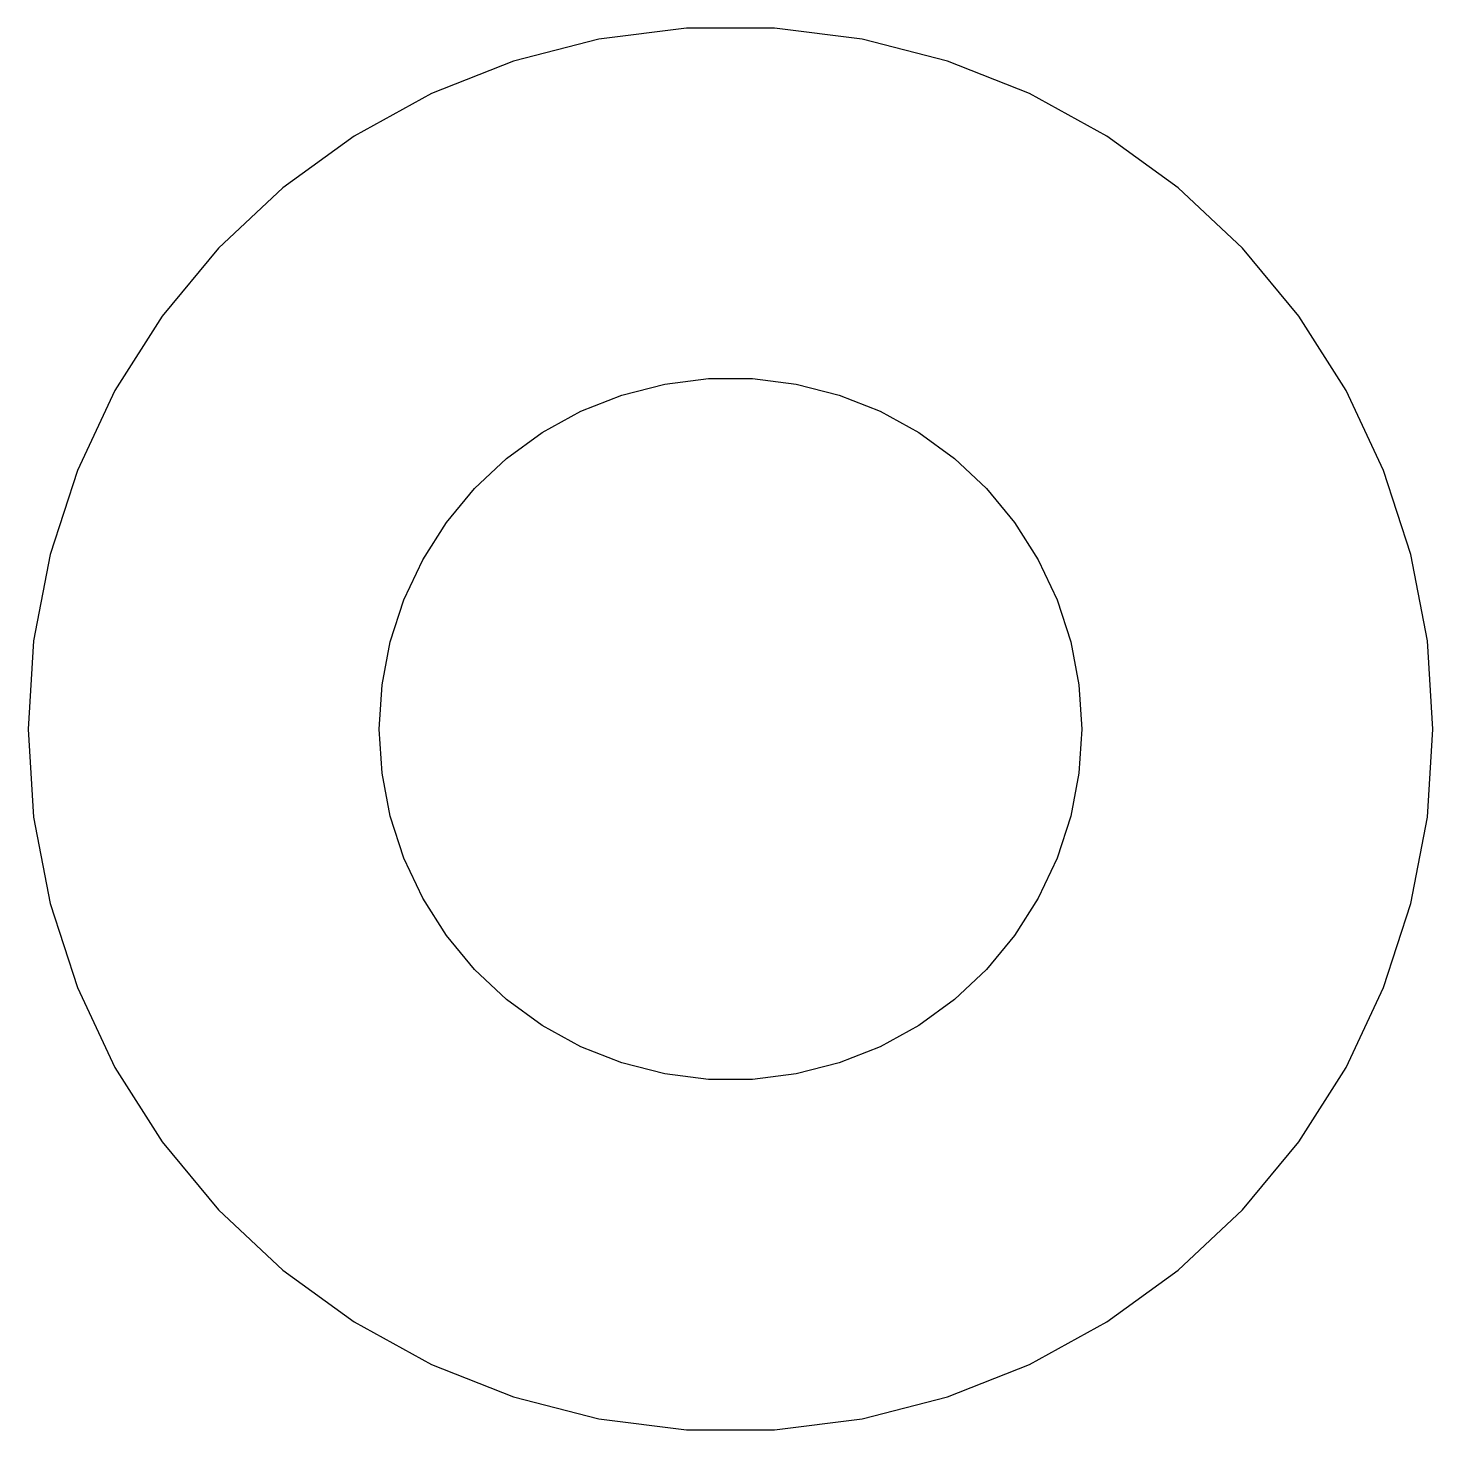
# Model space of a CAD drawing. Header units: metres. Extents: x -44 to 44, y 0 to 289.
# Drawn here: x 18 to 24, y 83.51 to 89.49 of the extents above; entities that cross this region are included whole.
import ezdxf

# ---------------------------------------------------------------- set-up
doc = ezdxf.new("R2010")
doc.units = ezdxf.units.M

msp = doc.modelspace()

# ---------------------------------------------------------------- linework, layer by layer
for p, q in [((20.8116, 89.4941), (20.4379, 89.4469)), ((21.1884, 89.4941), (20.8116, 89.4941)), ((21.5621, 89.4469), (21.1884, 89.4941)), ((20.4379, 89.4469), (20.0729, 89.3532)), ((21.927, 89.3532), (21.5621, 89.4469)), ((20.0729, 89.3532), (19.7227, 89.2145)), ((22.2773, 89.2145), (21.927, 89.3532)), ((19.7227, 89.2145), (19.3925, 89.033)), ((22.6075, 89.033), (22.2773, 89.2145)), ((19.3925, 89.033), (19.0877, 88.8115)), ((22.9123, 88.8115), (22.6075, 89.033)), ((19.0877, 88.8115), (18.8131, 88.5536)), ((23.1869, 88.5536), (22.9123, 88.8115)), ((18.8131, 88.5536), (18.5729, 88.2634)), ((23.427, 88.2634), (23.1869, 88.5536)), ((18.5729, 88.2634), (18.3711, 87.9453)), ((23.6289, 87.9453), (23.427, 88.2634)), ((20.5365, 87.9266), (20.7189, 87.9734)), ((20.7189, 87.9734), (20.9058, 87.997)), ((20.9058, 87.997), (21.0942, 87.997)), ((21.0942, 87.997), (21.2811, 87.9734)), ((21.2811, 87.9734), (21.4635, 87.9266)), ((18.3711, 87.9453), (18.2107, 87.6044)), ((20.3613, 87.8572), (20.5365, 87.9266)), ((21.4635, 87.9266), (21.6387, 87.8572)), ((23.7893, 87.6044), (23.6289, 87.9453)), ((20.1963, 87.7665), (20.3613, 87.8572)), ((21.6387, 87.8572), (21.8037, 87.7665)), ((20.0439, 87.6558), (20.1963, 87.7665)), ((21.8037, 87.7665), (21.9561, 87.6558)), ((18.2107, 87.6044), (18.0942, 87.2461)), ((19.9065, 87.5268), (20.0439, 87.6558)), ((21.9561, 87.6558), (22.0934, 87.5268)), ((23.9057, 87.2461), (23.7893, 87.6044)), ((19.7865, 87.3817), (19.9065, 87.5268)), ((22.0934, 87.5268), (22.2135, 87.3817)), ((19.6855, 87.2226), (19.7865, 87.3817)), ((22.2135, 87.3817), (22.3145, 87.2226)), ((18.0942, 87.2461), (18.0237, 86.876)), ((23.9763, 86.876), (23.9057, 87.2461)), ((19.6053, 87.0522), (19.6855, 87.2226)), ((22.3145, 87.2226), (22.3947, 87.0522)), ((19.5471, 86.873), (19.6053, 87.0522)), ((22.3947, 87.0522), (22.4529, 86.873)), ((18.0237, 86.876), (18, 86.5)), ((19.5118, 86.688), (19.5471, 86.873)), ((22.4529, 86.873), (22.4882, 86.688)), ((24, 86.5), (23.9763, 86.876)), ((19.5, 86.5), (19.5118, 86.688)), ((22.4882, 86.688), (22.5, 86.5)), ((18, 86.5), (18.0237, 86.124)), ((19.5118, 86.312), (19.5, 86.5)), ((22.5, 86.5), (22.4882, 86.312)), ((23.9763, 86.124), (24, 86.5)), ((19.5471, 86.127), (19.5118, 86.312)), ((22.4882, 86.312), (22.4529, 86.127)), ((18.0237, 86.124), (18.0942, 85.7539)), ((19.6053, 85.9478), (19.5471, 86.127)), ((22.4529, 86.127), (22.3947, 85.9478)), ((23.9057, 85.7539), (23.9763, 86.124)), ((19.6855, 85.7774), (19.6053, 85.9478)), ((22.3947, 85.9478), (22.3145, 85.7774)), ((18.0942, 85.7539), (18.2107, 85.3956)), ((19.7865, 85.6183), (19.6855, 85.7774)), ((22.3145, 85.7774), (22.2135, 85.6183)), ((23.7893, 85.3956), (23.9057, 85.7539)), ((19.9065, 85.4732), (19.7865, 85.6183)), ((22.2135, 85.6183), (22.0934, 85.4732)), ((20.0439, 85.3442), (19.9065, 85.4732)), ((22.0934, 85.4732), (21.9561, 85.3442)), ((18.2107, 85.3956), (18.3711, 85.0547)), ((23.6289, 85.0547), (23.7893, 85.3956)), ((20.1963, 85.2335), (20.0439, 85.3442)), ((21.9561, 85.3442), (21.8037, 85.2335)), ((20.3613, 85.1427), (20.1963, 85.2335)), ((21.8037, 85.2335), (21.6387, 85.1427)), ((20.5365, 85.0734), (20.3613, 85.1427)), ((21.6387, 85.1427), (21.4635, 85.0734)), ((18.3711, 85.0547), (18.5729, 84.7366)), ((20.7189, 85.0266), (20.5365, 85.0734)), ((20.9058, 85.0029), (20.7189, 85.0266)), ((21.2811, 85.0266), (21.0942, 85.0029)), ((21.4635, 85.0734), (21.2811, 85.0266)), ((23.427, 84.7366), (23.6289, 85.0547)), ((21.0942, 85.0029), (20.9058, 85.0029)), ((18.5729, 84.7366), (18.8131, 84.4464)), ((23.1869, 84.4464), (23.427, 84.7366)), ((18.8131, 84.4464), (19.0877, 84.1884)), ((22.9123, 84.1884), (23.1869, 84.4464)), ((19.0877, 84.1884), (19.3925, 83.967)), ((22.6075, 83.967), (22.9123, 84.1884)), ((19.3925, 83.967), (19.7227, 83.7855)), ((22.2773, 83.7855), (22.6075, 83.967)), ((19.7227, 83.7855), (20.0729, 83.6468)), ((21.927, 83.6468), (22.2773, 83.7855)), ((20.0729, 83.6468), (20.4379, 83.5531)), ((21.5621, 83.5531), (21.927, 83.6468)), ((20.4379, 83.5531), (20.8116, 83.5059)), ((21.1884, 83.5059), (21.5621, 83.5531)), ((20.8116, 83.5059), (21.1884, 83.5059))]:
    msp.add_line(p, q)

doc.saveas('drawing.dxf')
